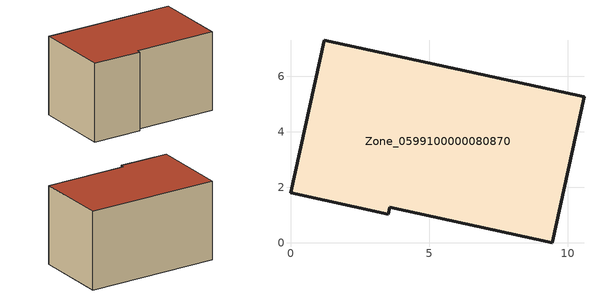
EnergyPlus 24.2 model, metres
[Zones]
Zone_0599100000080870
 floor ground (C_G): 0,1.81 1.21,7.3 10.59,5.26 9.44,0 3.59,1.28 3.53,1.03 z0
 wall outside (C_F): 1.21,7.3 0,1.81 3.53,1.03 3.59,1.28 9.44,0 10.59,5.26 1.21,7.3 z0:5.71
 roof outside (C_R): 10.59,5.26 1.21,7.3 0,1.81 3.53,1.03 3.59,1.28 9.44,0 z5.71
[BUILDING]
Pand.0599100000080870: North Axis=0; Terrain=City; Loads Convergence Tolerance Value=0.04; Temperature Convergence Tolerance Value=0.4; Solar Distribution=FullExterior; Maximum Number of Warmup Days=25; Minimum Number of Warmup Days=1
[Site:Location]
Rotterdam.The.Hague.AP_ZH_NLD Design_Conditions: Latitude=51.96; Longitude=4.45; Time Zone=1; Elevation=-4.5
[SITE:GROUNDTEMPERATURE:BUILDINGSURFACE]
18, 18, 18, 18, 18, 18, 18, 18, 18, 18, 18, 18
[MATERIAL] Thermal Absorptance=0.9; Solar Absorptance=0.7; Visible Absorptance=0.7
Name | Roughness | Thickness | Conductivity | Density | Specific Heat
G.TI.1975-1991 | MediumSmooth | 0.15 | 0.288461 | 540 | 1210
F.TI.1975-1991 | Rough | 0.3 | 0.230769 | 1920 | 840
R.TI.1975-1991 | MediumRough | 0.2 | 0.153846 | 1500 | 1000
[CONSTRUCTION]
C_G: G.TI.1975-1991
C_F: F.TI.1975-1991
C_R: R.TI.1975-1991
[ZONE]
Zone_0599100000080870: Type=1; Multiplier=1; Ceiling Height=Autocalculate; Volume=Autocalculate; Floor Area=autocalculate; Part of Total Floor Area=Yes
[ZONEINFILTRATION:DESIGNFLOWRATE]
Infil_Zone_0599100000080870: Zone or ZoneList or Space or SpaceList=Zone_0599100000080870; Schedule=AlwaysOn; Design Flow Rate Calculation Method=Flow/Area; Flow Rate per Floor Area=0.003; Constant Term Coefficient=1; Temperature Term Coefficient=0; Velocity Term Coefficient=0; Velocity Squared Term Coefficient=0
[HVACTEMPLATE:ZONE:IDEALLOADSAIRSYSTEM]
Zone_0599100000080870: Maximum Heating Supply Air Temperature=50; Minimum Cooling Supply Air Temperature=13; Maximum Heating Supply Air Humidity Ratio=0.0156; Minimum Cooling Supply Air Humidity Ratio=0.0077; Heating Limit=NoLimit; Cooling Limit=NoLimit; Dehumidification Control Type=ConstantSensibleHeatRatio; Cooling Sensible Heat Ratio=0.7; Dehumidification Setpoint=60; Humidification Control Type=None; Humidification Setpoint=30; Outdoor Air Method=None; Outdoor Air Flow Rate per Person=0.00944; Outdoor Air Flow Rate per Zone Floor Area=0; Outdoor Air Flow Rate per Zone=0; Demand Controlled Ventilation Type=None; Outdoor Air Economizer Type=NoEconomizer; Heat Recovery Type=None; Sensible Heat Recovery Effectiveness=0.7; Latent Heat Recovery Effectiveness=0.65
[ZONECONTROL:THERMOSTAT]
ThermostatControl_Zone_0599100000080870: Zone or ZoneList=Zone_0599100000080870; Control Type Schedule=DualSetpointControlType; Control 1=Thermostat_Zone_0599100000080870; Temperature Difference Between Cutout And Setpoint=0
[THERMOSTATSETPOINT:DUALSETPOINT]
Thermostat_Zone_0599100000080870: Heating Setpoint Temperature Schedule=HeatingSetpoint_Zone_0599100000080870; Cooling Setpoint Temperature Schedule=CoolingSetpoint_Zone_0599100000080870
[SCHEDULE:COMPACT]
HeatingSetpoint_Zone_0599100000080870: Through: 12/31, For: AllDays, Until: 24:00, 21
CoolingSetpoint_Zone_0599100000080870: Through: 12/31, For: AllDays, Until: 24:00, 24
DualSetpointControlType: Through: 12/31, For: AllDays, Until: 24:00, 4
AlwaysOn: Through: 12/31, For: AllDays, Until: 24:00, 1
